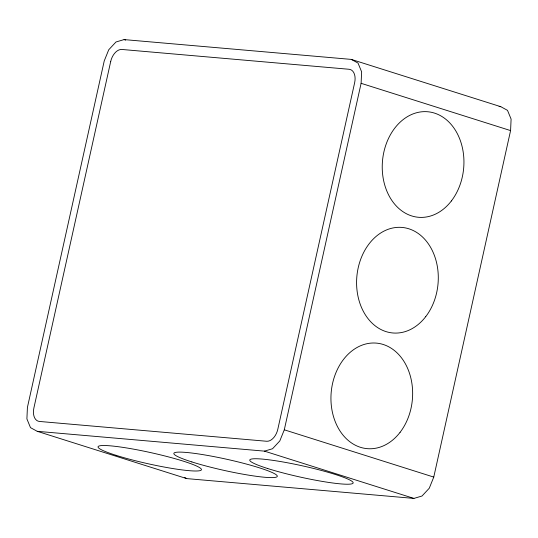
<?xml version="1.0" encoding="UTF-8"?>
<svg xmlns="http://www.w3.org/2000/svg" width="538" height="538" viewBox="0 0 538 538"><rect width="100%" height="100%" fill="white"/><g stroke="black" fill="none" stroke-linecap="round" stroke-linejoin="round"><path stroke-width="0.81" d="M37.236 431.321L264.447 451.133L272.537 448.746L279.8 440.945L284.293 429.808L361.106 83.316L361.63 71.83L358.032 63.08L351.294 59.402L124.083 39.59L115.993 41.977L108.73 49.778L104.237 60.915L27.418 407.407L26.9 418.894L30.491 427.643L37.236 431.321L186.706 478.598L413.917 498.41L422.007 496.023L429.27 488.222L433.762 477.085L510.582 130.593L511.1 119.106L507.509 110.357L500.764 106.679L351.294 59.402M499.089 106.537L500.764 106.679M361.106 83.316L510.582 130.593M124.083 39.59L125.677 40.101M284.293 429.808L433.762 477.085M264.447 451.133L413.917 498.41M184.689 477.495L186.706 478.598M110.707 61.48L33.894 407.972A13.134 8.272 -72.4 0 0 39.429 421.449L266.633 441.261A13.134 8.272 -72.4 0 0 277.816 429.243L354.636 82.751A13.134 8.272 -72.4 0 0 349.101 69.274L121.891 49.462A13.134 8.272 -72.4 0 0 110.707 61.48M191.864 461.927A52.973 5.723 12.5 0 0 276.418 477.078A52.973 5.723 12.5 0 0 208.455 455.585A52.973 5.723 12.5 0 0 191.864 461.927M116.006 455.309A52.973 5.723 12.5 0 0 200.56 470.468A52.973 5.723 12.5 0 0 132.597 448.974A52.973 5.723 12.5 0 0 116.006 455.309M267.722 468.537A52.973 5.723 12.5 0 0 352.276 483.696A52.973 5.723 12.5 0 0 284.313 462.203A52.973 5.723 12.5 0 0 267.722 468.537M400.07 432.337A52.973 40.754 -85 0 0 383.19 344.468A52.973 40.754 -85 0 0 332.114 410.844A52.973 40.754 -85 0 0 400.07 432.337M451.362 200.97A52.973 40.754 -85 0 0 434.482 113.101A52.973 40.754 -85 0 0 383.406 179.477A52.973 40.754 -85 0 0 451.362 200.97M425.719 316.653A52.973 40.754 -85 0 0 408.833 228.784A52.973 40.754 -85 0 0 357.757 295.16A52.973 40.754 -85 0 0 425.719 316.653"/></g></svg>
